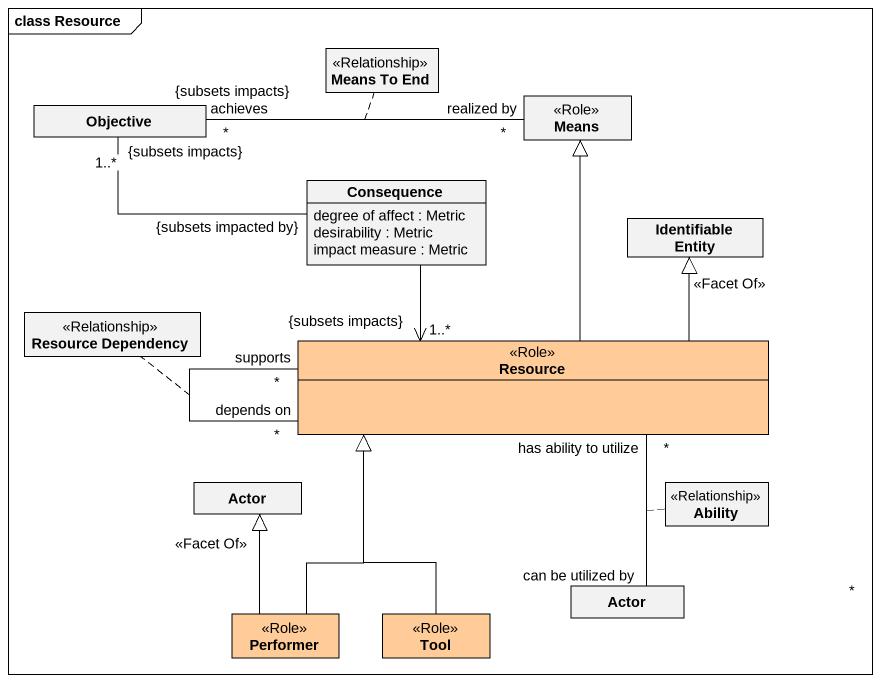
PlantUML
@startuml
mainframe class Resource
hide circle
hide empty members
class "Means To End" as Means_To_End <<Relationship>>
class Objective
class Means <<Role>>
class Consequence {
  degree of affect : Metric
  desirability : Metric
  impact measure : Metric
}
class "Identifiable Entity" as Identifiable_Entity
class "Resource Dependency" as Resource_Dependency <<Relationship>>
class Resource <<Role>> #FFCC99
class "Actor" as Actor_
class Ability <<Relationship>>
class Performer <<Role>> #FFCC99
class Tool <<Role>> #FFCC99
class "Actor" as Actor__2
Means "realized by\n*" -left- "achieves\n*\n{subsets impacts}" Objective
(Means, Objective) .. Means_To_End
Consequence "{subsets impacted by}" -left- "1..*\n{subsets impacts}" Objective
Consequence --> "1..*\n{subsets impacts}" Resource
Resource -up-|> Means
Resource -up-|> Identifiable_Entity : <<Facet Of>>
Resource "depends on\n*" -- "supports\n*" Resource
(Resource, Resource) .. Resource_Dependency
Resource "has ability to utilize\n*" -- "can be utilized by\n*" Actor__2
(Resource, Actor__2) .. Ability
Performer -up-|> Resource
Performer -up-|> Actor_ : <<Facet Of>>
Tool -up-|> Resource
@enduml
